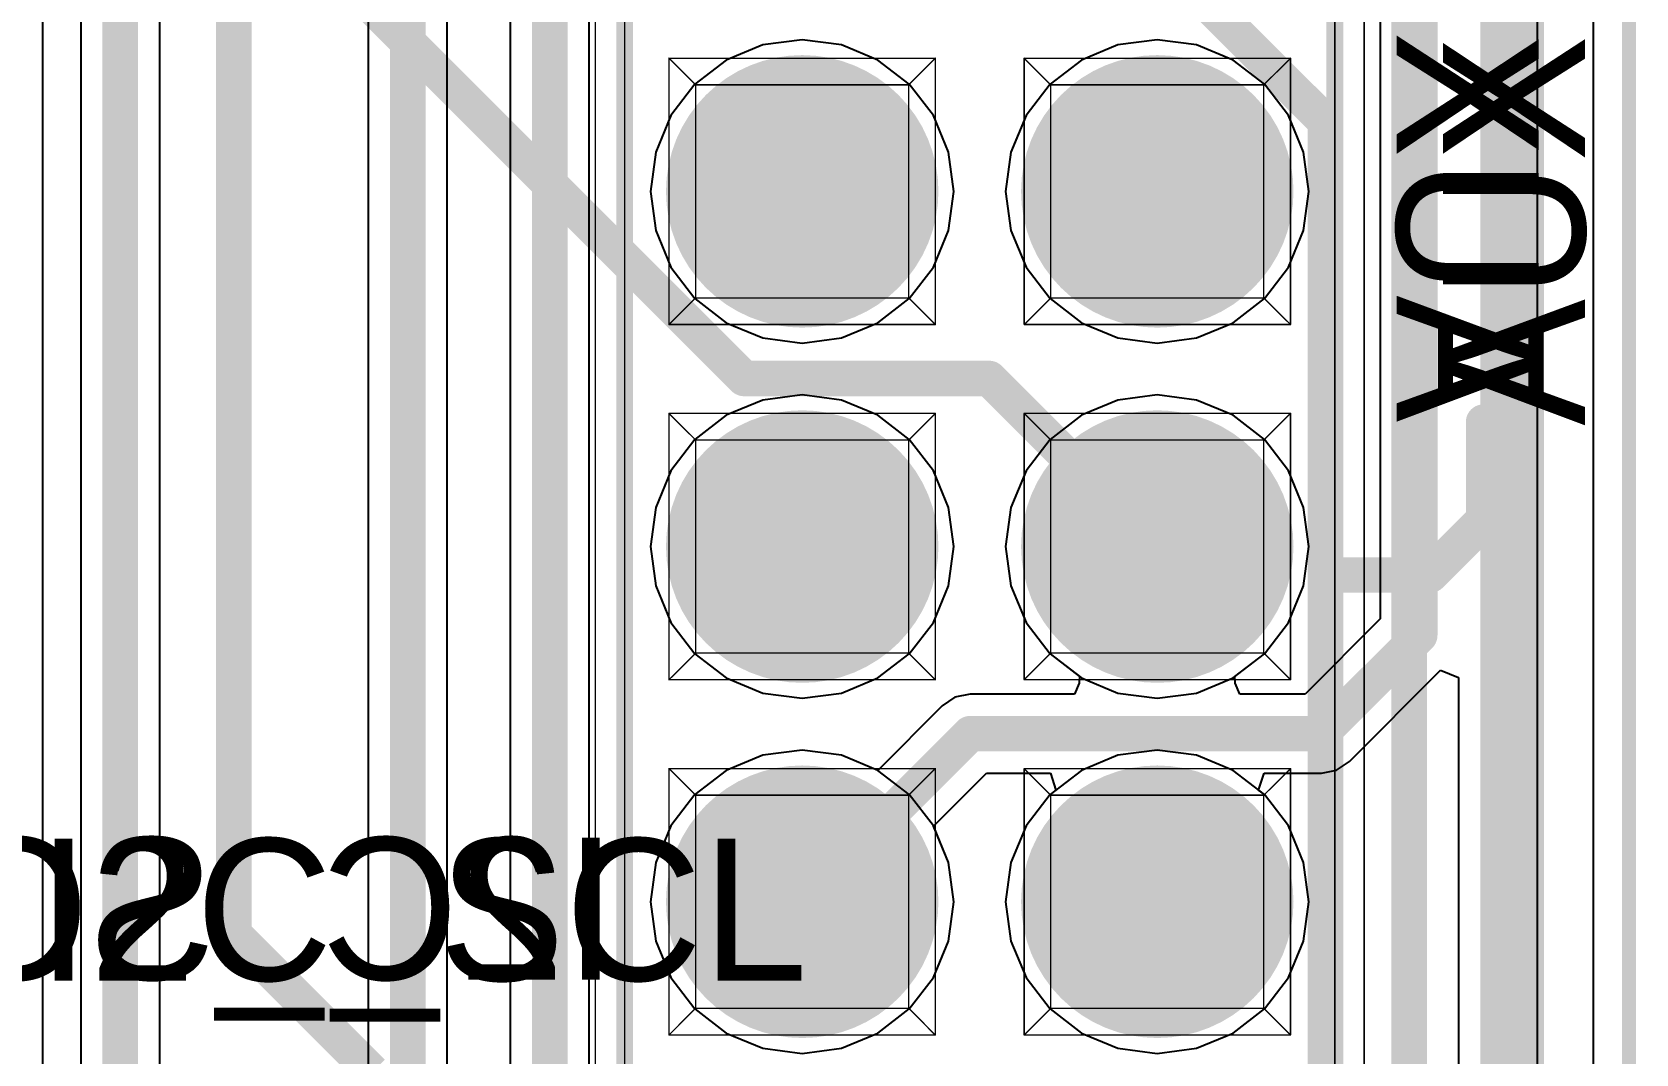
# Model space of a CAD drawing. Header units: millimetres. Extents: x 307 to 423, y 231 to 400.
# Drawn here: x 397.48 to 408.95, y 310.91 to 318.22 of the extents above; entities that cross this region are included whole.
import ezdxf

# ---------------------------------------------------------------- set-up
doc = ezdxf.new("R2010")
doc.units = ezdxf.units.MM
for name, color, linetype in [('BottomLayer', 5, 'Continuous'), ('BottomOverlay', 54, 'Continuous'), ('BottomSolder', 6, 'Continuous'), ('Mechanical1', 6, 'Continuous'), ('Mechanical14', 56, 'Continuous'), ('Mechanical16', 56, 'Continuous'), ('MidLayer1', 16, 'Continuous'), ('MidLayer2', 76, 'Continuous'), ('MultiLayer', 9, 'Continuous'), ('PadHoleLayer', 156, 'Continuous'), ('TopLayer', 1, 'Continuous'), ('TopOverlay', 2, 'Continuous'), ('TopSolder', 216, 'Continuous')]:
    doc.layers.add(name, color=color, linetype=linetype)

# ---------------------------------------------------------------- blocks, each defined once
blk = doc.blocks.new('CON_SAMTEC_TSW_135_07_X_D_467')
at = {"layer": 'BottomLayer', "const_width": 0.925}
for points in [[(-28.402, 1.27, 1), (-27.478, 1.27, 1)], [(-25.862, 1.27, 1), (-24.938, 1.27, 1)], [(-23.322, 1.27, 1), (-22.398, 1.27, 1)], [(-28.402, -1.27, 1), (-27.478, -1.27, 1)], [(-25.862, -1.27, 1), (-24.938, -1.27, 1)], [(-23.322, -1.27, 1), (-22.398, -1.27, 1)]]:
    blk.add_lwpolyline(points, format="xyb", close=True, dxfattribs=at)
at = {"layer": 'BottomSolder', "const_width": 0.975}
for points in [[(-28.427, 1.27, 1), (-27.453, 1.27, 1)], [(-25.887, 1.27, 1), (-24.913, 1.27, 1)], [(-23.347, 1.27, 1), (-22.373, 1.27, 1)], [(-28.427, -1.27, 1), (-27.453, -1.27, 1)], [(-25.887, -1.27, 1), (-24.913, -1.27, 1)], [(-23.347, -1.27, 1), (-22.373, -1.27, 1)]]:
    blk.add_lwpolyline(points, format="xyb", close=True, dxfattribs=at)
at = {"layer": 'Mechanical14', "const_width": 0.01}
for points in [[(44.45, 2.54), (-44.45, 2.54)], [(-28.892, 0.318), (-28.892, 2.223)], [(-28.702, 2.032), (-28.892, 2.223)], [(-26.988, 2.223), (-28.892, 2.223)], [(-27.178, 2.032), (-26.988, 2.223)], [(-26.988, 0.318), (-26.988, 2.223)], [(-26.352, 0.318), (-26.352, 2.223)], [(-26.162, 2.032), (-26.352, 2.223)], [(-24.448, 2.223), (-26.352, 2.223)], [(-24.638, 2.032), (-24.448, 2.223)], [(-24.448, 0.318), (-24.448, 2.223)], [(-23.812, 0.318), (-23.812, 2.223)], [(-21.907, 2.223), (-23.812, 2.223)], [(-23.622, 2.032), (-23.812, 2.223)], [(-22.098, 2.032), (-21.907, 2.223)], [(-21.907, 0.318), (-21.907, 2.223)], [(-27.178, 2.032), (-28.702, 2.032)], [(-28.702, 0.508), (-28.702, 2.032)], [(-27.178, 0.508), (-27.178, 2.032)], [(-26.162, 0.508), (-26.162, 2.032)], [(-24.638, 2.032), (-26.162, 2.032)], [(-24.638, 0.508), (-24.638, 2.032)], [(-22.098, 2.032), (-23.622, 2.032)], [(-23.622, 0.508), (-23.622, 2.032)], [(-22.098, 0.508), (-22.098, 2.032)], [(-28.892, 0.318), (-28.702, 0.508)], [(-27.178, 0.508), (-28.702, 0.508)], [(-26.988, 0.318), (-27.178, 0.508)], [(-26.352, 0.318), (-26.162, 0.508)], [(-24.638, 0.508), (-26.162, 0.508)], [(-24.448, 0.318), (-24.638, 0.508)], [(-23.812, 0.318), (-23.622, 0.508)], [(-22.098, 0.508), (-23.622, 0.508)], [(-21.907, 0.318), (-22.098, 0.508)], [(-26.988, 0.318), (-28.892, 0.318)], [(-24.448, 0.318), (-26.352, 0.318)], [(-21.907, 0.318), (-23.812, 0.318)], [(-28.892, -2.223), (-28.892, -0.318)], [(-28.702, -0.508), (-28.892, -0.318)], [(-26.988, -0.318), (-28.892, -0.318)], [(-27.178, -0.508), (-26.988, -0.318)], [(-26.988, -2.223), (-26.988, -0.318)], [(-26.352, -2.223), (-26.352, -0.318)], [(-26.162, -0.508), (-26.352, -0.318)], [(-24.448, -0.318), (-26.352, -0.318)], [(-24.638, -0.508), (-24.448, -0.318)], [(-24.448, -2.223), (-24.448, -0.318)], [(-23.812, -2.223), (-23.812, -0.318)], [(-23.622, -0.508), (-23.812, -0.318)], [(-21.907, -0.318), (-23.812, -0.318)], [(-22.098, -0.508), (-21.907, -0.318)], [(-21.907, -2.223), (-21.907, -0.318)], [(-28.702, -2.032), (-28.702, -0.508)], [(-27.178, -0.508), (-28.702, -0.508)], [(-27.178, -2.032), (-27.178, -0.508)], [(-24.638, -0.508), (-26.162, -0.508)], [(-26.162, -2.032), (-26.162, -0.508)], [(-24.638, -2.032), (-24.638, -0.508)], [(-23.622, -2.032), (-23.622, -0.508)], [(-22.098, -0.508), (-23.622, -0.508)], [(-22.098, -2.032), (-22.098, -0.508)], [(-28.892, -2.223), (-28.702, -2.032)], [(-27.178, -2.032), (-28.702, -2.032)], [(-26.988, -2.223), (-27.178, -2.032)], [(-26.352, -2.223), (-26.162, -2.032)], [(-24.638, -2.032), (-26.162, -2.032)], [(-24.448, -2.223), (-24.638, -2.032)], [(-23.812, -2.223), (-23.622, -2.032)], [(-22.098, -2.032), (-23.622, -2.032)], [(-21.907, -2.223), (-22.098, -2.032)], [(-26.988, -2.223), (-28.892, -2.223)], [(-24.448, -2.223), (-26.352, -2.223)], [(-21.907, -2.223), (-23.812, -2.223)], [(44.45, -2.54), (-44.45, -2.54)]]:
    blk.add_lwpolyline(points, dxfattribs=at)
at = {"layer": 'Mechanical14', "const_width": 0.005}
for points in [[(-28.895, 2.223, 1), (-28.89, 2.223, 1)], [(-28.895, 2.223, 1), (-28.89, 2.223, 1)], [(-28.895, 2.223, 1), (-28.89, 2.223, 1)], [(-26.99, 2.223, 1), (-26.985, 2.223, 1)], [(-26.99, 2.223, 1), (-26.985, 2.223, 1)], [(-26.99, 2.223, 1), (-26.985, 2.223, 1)], [(-26.355, 2.223, 1), (-26.35, 2.223, 1)], [(-26.355, 2.223, 1), (-26.35, 2.223, 1)], [(-26.355, 2.223, 1), (-26.35, 2.223, 1)], [(-24.45, 2.223, 1), (-24.445, 2.223, 1)], [(-24.45, 2.223, 1), (-24.445, 2.223, 1)], [(-24.45, 2.223, 1), (-24.445, 2.223, 1)], [(-23.815, 2.223, 1), (-23.81, 2.223, 1)], [(-23.815, 2.223, 1), (-23.81, 2.223, 1)], [(-23.815, 2.223, 1), (-23.81, 2.223, 1)], [(-21.91, 2.223, 1), (-21.905, 2.223, 1)], [(-21.91, 2.223, 1), (-21.905, 2.223, 1)], [(-21.91, 2.223, 1), (-21.905, 2.223, 1)], [(-28.704, 2.032, 1), (-28.7, 2.032, 1)], [(-28.704, 2.032, 1), (-28.7, 2.032, 1)], [(-28.704, 2.032, 1), (-28.7, 2.032, 1)], [(-27.18, 2.032, 1), (-27.176, 2.032, 1)], [(-27.18, 2.032, 1), (-27.176, 2.032, 1)], [(-27.18, 2.032, 1), (-27.176, 2.032, 1)], [(-26.164, 2.032, 1), (-26.16, 2.032, 1)], [(-26.164, 2.032, 1), (-26.16, 2.032, 1)], [(-26.164, 2.032, 1), (-26.16, 2.032, 1)], [(-24.64, 2.032, 1), (-24.636, 2.032, 1)], [(-24.64, 2.032, 1), (-24.636, 2.032, 1)], [(-24.64, 2.032, 1), (-24.636, 2.032, 1)], [(-23.624, 2.032, 1), (-23.62, 2.032, 1)], [(-23.624, 2.032, 1), (-23.62, 2.032, 1)], [(-23.624, 2.032, 1), (-23.62, 2.032, 1)], [(-22.1, 2.032, 1), (-22.096, 2.032, 1)], [(-22.1, 2.032, 1), (-22.096, 2.032, 1)], [(-22.1, 2.032, 1), (-22.096, 2.032, 1)], [(-28.704, 0.508, 1), (-28.7, 0.508, 1)], [(-28.704, 0.508, 1), (-28.7, 0.508, 1)], [(-28.704, 0.508, 1), (-28.7, 0.508, 1)], [(-27.18, 0.508, 1), (-27.176, 0.508, 1)], [(-27.18, 0.508, 1), (-27.176, 0.508, 1)], [(-27.18, 0.508, 1), (-27.176, 0.508, 1)], [(-26.164, 0.508, 1), (-26.16, 0.508, 1)], [(-26.164, 0.508, 1), (-26.16, 0.508, 1)], [(-26.164, 0.508, 1), (-26.16, 0.508, 1)], [(-24.64, 0.508, 1), (-24.636, 0.508, 1)], [(-24.64, 0.508, 1), (-24.636, 0.508, 1)], [(-24.64, 0.508, 1), (-24.636, 0.508, 1)], [(-23.624, 0.508, 1), (-23.62, 0.508, 1)], [(-23.624, 0.508, 1), (-23.62, 0.508, 1)], [(-23.624, 0.508, 1), (-23.62, 0.508, 1)], [(-22.1, 0.508, 1), (-22.096, 0.508, 1)], [(-22.1, 0.508, 1), (-22.096, 0.508, 1)], [(-22.1, 0.508, 1), (-22.096, 0.508, 1)], [(-28.895, 0.318, 1), (-28.89, 0.318, 1)], [(-28.895, 0.318, 1), (-28.89, 0.318, 1)], [(-28.895, 0.318, 1), (-28.89, 0.318, 1)], [(-26.99, 0.318, 1), (-26.985, 0.318, 1)], [(-26.99, 0.318, 1), (-26.985, 0.318, 1)], [(-26.99, 0.318, 1), (-26.985, 0.318, 1)], [(-26.355, 0.318, 1), (-26.35, 0.318, 1)], [(-26.355, 0.318, 1), (-26.35, 0.318, 1)], [(-26.355, 0.318, 1), (-26.35, 0.318, 1)], [(-24.45, 0.318, 1), (-24.445, 0.318, 1)], [(-24.45, 0.318, 1), (-24.445, 0.318, 1)], [(-24.45, 0.318, 1), (-24.445, 0.318, 1)], [(-23.815, 0.318, 1), (-23.81, 0.318, 1)], [(-23.815, 0.318, 1), (-23.81, 0.318, 1)], [(-23.815, 0.318, 1), (-23.81, 0.318, 1)], [(-21.91, 0.318, 1), (-21.905, 0.318, 1)], [(-21.91, 0.318, 1), (-21.905, 0.318, 1)], [(-21.91, 0.318, 1), (-21.905, 0.318, 1)], [(-28.895, -0.318, 1), (-28.89, -0.318, 1)], [(-28.895, -0.318, 1), (-28.89, -0.318, 1)], [(-28.895, -0.318, 1), (-28.89, -0.318, 1)], [(-26.99, -0.318, 1), (-26.985, -0.318, 1)], [(-26.99, -0.318, 1), (-26.985, -0.318, 1)], [(-26.99, -0.318, 1), (-26.985, -0.318, 1)], [(-26.355, -0.318, 1), (-26.35, -0.318, 1)], [(-26.355, -0.318, 1), (-26.35, -0.318, 1)], [(-26.355, -0.318, 1), (-26.35, -0.318, 1)], [(-24.45, -0.318, 1), (-24.445, -0.318, 1)], [(-24.45, -0.318, 1), (-24.445, -0.318, 1)], [(-24.45, -0.318, 1), (-24.445, -0.318, 1)], [(-23.815, -0.318, 1), (-23.81, -0.318, 1)], [(-23.815, -0.318, 1), (-23.81, -0.318, 1)], [(-23.815, -0.318, 1), (-23.81, -0.318, 1)], [(-21.91, -0.318, 1), (-21.905, -0.318, 1)], [(-21.91, -0.318, 1), (-21.905, -0.318, 1)], [(-21.91, -0.318, 1), (-21.905, -0.318, 1)], [(-28.704, -0.508, 1), (-28.7, -0.508, 1)], [(-28.704, -0.508, 1), (-28.7, -0.508, 1)], [(-28.704, -0.508, 1), (-28.7, -0.508, 1)], [(-27.18, -0.508, 1), (-27.176, -0.508, 1)], [(-27.18, -0.508, 1), (-27.176, -0.508, 1)], [(-27.18, -0.508, 1), (-27.176, -0.508, 1)], [(-26.164, -0.508, 1), (-26.16, -0.508, 1)], [(-26.164, -0.508, 1), (-26.16, -0.508, 1)], [(-26.164, -0.508, 1), (-26.16, -0.508, 1)], [(-24.64, -0.508, 1), (-24.636, -0.508, 1)], [(-24.64, -0.508, 1), (-24.636, -0.508, 1)], [(-24.64, -0.508, 1), (-24.636, -0.508, 1)], [(-23.624, -0.508, 1), (-23.62, -0.508, 1)], [(-23.624, -0.508, 1), (-23.62, -0.508, 1)], [(-23.624, -0.508, 1), (-23.62, -0.508, 1)], [(-22.1, -0.508, 1), (-22.096, -0.508, 1)], [(-22.1, -0.508, 1), (-22.096, -0.508, 1)], [(-22.1, -0.508, 1), (-22.096, -0.508, 1)], [(-28.704, -2.032, 1), (-28.7, -2.032, 1)], [(-28.704, -2.032, 1), (-28.7, -2.032, 1)], [(-28.704, -2.032, 1), (-28.7, -2.032, 1)], [(-27.18, -2.032, 1), (-27.176, -2.032, 1)], [(-27.18, -2.032, 1), (-27.176, -2.032, 1)], [(-27.18, -2.032, 1), (-27.176, -2.032, 1)], [(-26.164, -2.032, 1), (-26.16, -2.032, 1)], [(-26.164, -2.032, 1), (-26.16, -2.032, 1)], [(-26.164, -2.032, 1), (-26.16, -2.032, 1)], [(-24.64, -2.032, 1), (-24.636, -2.032, 1)], [(-24.64, -2.032, 1), (-24.636, -2.032, 1)], [(-24.64, -2.032, 1), (-24.636, -2.032, 1)], [(-23.624, -2.032, 1), (-23.62, -2.032, 1)], [(-23.624, -2.032, 1), (-23.62, -2.032, 1)], [(-23.624, -2.032, 1), (-23.62, -2.032, 1)], [(-22.1, -2.032, 1), (-22.096, -2.032, 1)], [(-22.1, -2.032, 1), (-22.096, -2.032, 1)], [(-22.1, -2.032, 1), (-22.096, -2.032, 1)], [(-28.895, -2.223, 1), (-28.89, -2.223, 1)], [(-28.895, -2.223, 1), (-28.89, -2.223, 1)], [(-28.895, -2.223, 1), (-28.89, -2.223, 1)], [(-26.99, -2.223, 1), (-26.985, -2.223, 1)], [(-26.99, -2.223, 1), (-26.985, -2.223, 1)], [(-26.99, -2.223, 1), (-26.985, -2.223, 1)], [(-26.355, -2.223, 1), (-26.35, -2.223, 1)], [(-26.355, -2.223, 1), (-26.35, -2.223, 1)], [(-26.355, -2.223, 1), (-26.35, -2.223, 1)], [(-24.45, -2.223, 1), (-24.445, -2.223, 1)], [(-24.45, -2.223, 1), (-24.445, -2.223, 1)], [(-24.45, -2.223, 1), (-24.445, -2.223, 1)], [(-23.815, -2.223, 1), (-23.81, -2.223, 1)], [(-23.815, -2.223, 1), (-23.81, -2.223, 1)], [(-23.815, -2.223, 1), (-23.81, -2.223, 1)], [(-21.91, -2.223, 1), (-21.905, -2.223, 1)], [(-21.91, -2.223, 1), (-21.905, -2.223, 1)], [(-21.91, -2.223, 1), (-21.905, -2.223, 1)]]:
    blk.add_lwpolyline(points, format="xyb", close=True, dxfattribs=at)
at = {"layer": 'Mechanical16', "const_width": 0.01}
for points in [[(44.67, 2.75), (-44.67, 2.75)], [(44.67, -2.75), (-44.67, -2.75)]]:
    blk.add_lwpolyline(points, dxfattribs=at)
at = {"layer": 'MidLayer1', "const_width": 0.925}
for points in [[(-28.402, 1.27, 1), (-27.478, 1.27, 1)], [(-25.862, 1.27, 1), (-24.938, 1.27, 1)], [(-23.322, 1.27, 1), (-22.398, 1.27, 1)], [(-28.402, -1.27, 1), (-27.478, -1.27, 1)], [(-25.862, -1.27, 1), (-24.938, -1.27, 1)], [(-23.322, -1.27, 1), (-22.398, -1.27, 1)]]:
    blk.add_lwpolyline(points, format="xyb", close=True, dxfattribs=at)
at = {"layer": 'MidLayer2', "const_width": 0.925}
for points in [[(-28.402, 1.27, 1), (-27.478, 1.27, 1)], [(-25.862, 1.27, 1), (-24.938, 1.27, 1)], [(-23.322, 1.27, 1), (-22.398, 1.27, 1)], [(-28.402, -1.27, 1), (-27.478, -1.27, 1)], [(-25.862, -1.27, 1), (-24.938, -1.27, 1)], [(-23.322, -1.27, 1), (-22.398, -1.27, 1)]]:
    blk.add_lwpolyline(points, format="xyb", close=True, dxfattribs=at)
at = {"layer": 'MultiLayer', "const_width": 0.925}
for points in [[(-28.402, 1.27, 1), (-27.478, 1.27, 1)], [(-25.862, 1.27, 1), (-24.938, 1.27, 1)], [(-23.322, 1.27, 1), (-22.398, 1.27, 1)], [(-28.402, -1.27, 1), (-27.478, -1.27, 1)], [(-25.862, -1.27, 1), (-24.938, -1.27, 1)], [(-23.322, -1.27, 1), (-22.398, -1.27, 1)]]:
    blk.add_lwpolyline(points, format="xyb", close=True, dxfattribs=at)
at = {"layer": 'PadHoleLayer', "const_width": 0.5}
for points in [[(-28.19, 1.27, 1), (-27.69, 1.27, 1)], [(-25.65, 1.27, 1), (-25.15, 1.27, 1)], [(-23.11, 1.27, 1), (-22.61, 1.27, 1)], [(-28.19, -1.27, 1), (-27.69, -1.27, 1)], [(-25.65, -1.27, 1), (-25.15, -1.27, 1)], [(-23.11, -1.27, 1), (-22.61, -1.27, 1)]]:
    blk.add_lwpolyline(points, format="xyb", close=True, dxfattribs=at)
at = {"layer": 'TopLayer', "const_width": 0.925}
for points in [[(-28.402, 1.27, 1), (-27.478, 1.27, 1)], [(-25.862, 1.27, 1), (-24.938, 1.27, 1)], [(-23.322, 1.27, 1), (-22.398, 1.27, 1)], [(-28.402, -1.27, 1), (-27.478, -1.27, 1)], [(-25.862, -1.27, 1), (-24.938, -1.27, 1)], [(-23.322, -1.27, 1), (-22.398, -1.27, 1)]]:
    blk.add_lwpolyline(points, format="xyb", close=True, dxfattribs=at)
at = {"layer": 'TopOverlay', "const_width": 0.12}
for points in [[(44.45, 2.54), (-44.45, 2.54)], [(44.45, -2.54), (-44.45, -2.54)]]:
    blk.add_lwpolyline(points, dxfattribs=at)
at = {"layer": 'TopSolder', "const_width": 0.975}
for points in [[(-28.427, 1.27, 1), (-27.453, 1.27, 1)], [(-25.887, 1.27, 1), (-24.913, 1.27, 1)], [(-23.347, 1.27, 1), (-22.373, 1.27, 1)], [(-28.427, -1.27, 1), (-27.453, -1.27, 1)], [(-25.887, -1.27, 1), (-24.913, -1.27, 1)], [(-23.347, -1.27, 1), (-22.373, -1.27, 1)]]:
    blk.add_lwpolyline(points, format="xyb", close=True, dxfattribs=at)

msp = doc.modelspace()

# ---------------------------------------------------------------- linework, layer by layer
at = {"layer": 'BottomLayer'}
for p, q in [((408.645, 362.036), (408.645, 242.463)), ((397.555, 288.56), (397.555, 320.607)), ((397.825, 320.543), (397.825, 292.951)), ((398.39, 293.068), (398.39, 320.543)), ((402.986, 318.165), (402.705, 318.128)), ((403.266, 318.128), (402.986, 318.165)), ((405.526, 318.165), (405.245, 318.128)), ((405.806, 318.128), (405.526, 318.165)), ((402.705, 318.128), (402.443, 318.02)), ((403.528, 318.02), (403.266, 318.128)), ((405.245, 318.128), (404.983, 318.02)), ((406.068, 318.02), (405.806, 318.128)), ((402.443, 318.02), (402.219, 317.847)), ((403.752, 317.847), (403.528, 318.02)), ((404.983, 318.02), (404.759, 317.847)), ((406.292, 317.847), (406.068, 318.02)), ((402.219, 317.847), (402.047, 317.623)), ((403.925, 317.623), (403.752, 317.847)), ((404.759, 317.847), (404.587, 317.623)), ((406.465, 317.623), (406.292, 317.847)), ((402.047, 317.623), (401.938, 317.361)), ((404.033, 317.361), (403.925, 317.623)), ((404.587, 317.623), (404.478, 317.361)), ((406.573, 317.361), (406.465, 317.623)), ((401.938, 317.361), (401.901, 317.081)), ((404.07, 317.081), (404.033, 317.361)), ((404.478, 317.361), (404.441, 317.081)), ((406.61, 317.081), (406.573, 317.361)), ((401.901, 317.081), (401.938, 316.8)), ((404.033, 316.8), (404.07, 317.081)), ((404.441, 317.081), (404.478, 316.8)), ((406.573, 316.8), (406.61, 317.081)), ((401.938, 316.8), (402.047, 316.539)), ((403.925, 316.539), (404.033, 316.8)), ((404.478, 316.8), (404.587, 316.539)), ((406.465, 316.539), (406.573, 316.8)), ((402.047, 316.539), (402.219, 316.314)), ((403.752, 316.314), (403.925, 316.539)), ((404.587, 316.539), (404.759, 316.314)), ((406.292, 316.314), (406.465, 316.539)), ((402.219, 316.314), (402.443, 316.142)), ((403.528, 316.142), (403.752, 316.314)), ((404.759, 316.314), (404.983, 316.142)), ((406.068, 316.142), (406.292, 316.314)), ((402.443, 316.142), (402.705, 316.033)), ((403.266, 316.033), (403.528, 316.142)), ((404.983, 316.142), (405.245, 316.033)), ((405.806, 316.033), (406.068, 316.142)), ((402.705, 316.033), (402.986, 315.996)), ((402.986, 315.996), (403.266, 316.033)), ((405.245, 316.033), (405.526, 315.996)), ((405.526, 315.996), (405.806, 316.033)), ((402.986, 315.625), (402.705, 315.588)), ((403.266, 315.588), (402.986, 315.625)), ((405.526, 315.625), (405.245, 315.588)), ((405.806, 315.588), (405.526, 315.625)), ((402.705, 315.588), (402.443, 315.48)), ((403.528, 315.48), (403.266, 315.588)), ((405.245, 315.588), (404.983, 315.48)), ((406.068, 315.48), (405.806, 315.588)), ((402.443, 315.48), (402.219, 315.307)), ((403.752, 315.307), (403.528, 315.48)), ((404.983, 315.48), (404.759, 315.307)), ((406.292, 315.307), (406.068, 315.48)), ((402.219, 315.307), (402.047, 315.083)), ((403.925, 315.083), (403.752, 315.307)), ((404.759, 315.307), (404.587, 315.083)), ((406.465, 315.083), (406.292, 315.307)), ((402.047, 315.083), (401.938, 314.821)), ((404.033, 314.821), (403.925, 315.083)), ((404.587, 315.083), (404.478, 314.821)), ((406.573, 314.821), (406.465, 315.083)), ((401.938, 314.821), (401.901, 314.541)), ((404.07, 314.541), (404.033, 314.821)), ((404.478, 314.821), (404.441, 314.541)), ((406.61, 314.541), (406.573, 314.821)), ((401.901, 314.541), (401.938, 314.26)), ((404.033, 314.26), (404.07, 314.541)), ((404.441, 314.541), (404.478, 314.26)), ((406.573, 314.26), (406.61, 314.541)), ((401.938, 314.26), (402.047, 313.999)), ((403.925, 313.999), (404.033, 314.26)), ((404.478, 314.26), (404.587, 313.999)), ((406.465, 313.999), (406.573, 314.26)), ((402.047, 313.999), (402.219, 313.774)), ((403.752, 313.774), (403.925, 313.999)), ((404.587, 313.999), (404.759, 313.774)), ((406.292, 313.774), (406.465, 313.999)), ((402.219, 313.774), (402.443, 313.602)), ((403.528, 313.602), (403.752, 313.774)), ((404.759, 313.774), (404.983, 313.602)), ((406.068, 313.602), (406.292, 313.774)), ((402.443, 313.602), (402.705, 313.493)), ((403.266, 313.493), (403.528, 313.602)), ((404.983, 313.602), (405.245, 313.493)), ((405.806, 313.493), (406.068, 313.602)), ((402.705, 313.493), (402.986, 313.456)), ((402.986, 313.456), (403.266, 313.493)), ((405.245, 313.493), (405.526, 313.456)), ((405.526, 313.456), (405.806, 313.493)), ((402.705, 313.048), (402.443, 312.94)), ((402.986, 313.085), (402.705, 313.048)), ((403.266, 313.048), (402.986, 313.085)), ((403.528, 312.94), (403.266, 313.048)), ((405.245, 313.048), (404.983, 312.94)), ((405.526, 313.085), (405.245, 313.048)), ((405.806, 313.048), (405.526, 313.085)), ((406.068, 312.94), (405.806, 313.048)), ((402.443, 312.94), (402.219, 312.767)), ((403.752, 312.767), (403.528, 312.94)), ((404.983, 312.94), (404.759, 312.767)), ((406.292, 312.767), (406.068, 312.94)), ((402.219, 312.767), (402.047, 312.543)), ((403.925, 312.543), (403.752, 312.767)), ((404.759, 312.767), (404.587, 312.543)), ((406.465, 312.543), (406.292, 312.767)), ((402.047, 312.543), (401.938, 312.281)), ((404.033, 312.281), (403.925, 312.543)), ((404.587, 312.543), (404.478, 312.281)), ((406.573, 312.281), (406.465, 312.543)), ((401.938, 312.281), (401.901, 312.001)), ((404.07, 312.001), (404.033, 312.281)), ((404.478, 312.281), (404.441, 312.001)), ((406.61, 312.001), (406.573, 312.281)), ((401.901, 312.001), (401.938, 311.72)), ((404.033, 311.72), (404.07, 312.001)), ((404.441, 312.001), (404.478, 311.72)), ((406.573, 311.72), (406.61, 312.001)), ((401.938, 311.72), (402.047, 311.459)), ((403.925, 311.459), (404.033, 311.72)), ((404.478, 311.72), (404.587, 311.459)), ((406.465, 311.459), (406.573, 311.72)), ((402.047, 311.459), (402.219, 311.234)), ((403.752, 311.234), (403.925, 311.459)), ((404.587, 311.459), (404.759, 311.234)), ((406.292, 311.234), (406.465, 311.459)), ((402.219, 311.234), (402.443, 311.062)), ((403.528, 311.062), (403.752, 311.234)), ((404.759, 311.234), (404.983, 311.062)), ((406.068, 311.062), (406.292, 311.234)), ((402.443, 311.062), (402.705, 310.953)), ((403.266, 310.953), (403.528, 311.062)), ((404.983, 311.062), (405.245, 310.953)), ((405.806, 310.953), (406.068, 311.062)), ((402.705, 310.953), (402.986, 310.916)), ((402.986, 310.916), (403.266, 310.953)), ((405.245, 310.953), (405.526, 310.916)), ((405.526, 310.916), (405.806, 310.953))]:
    msp.add_line(p, q, dxfattribs=at)
at = {"layer": 'BottomLayer', "const_width": 0.254}
msp.add_lwpolyline([(398.107, 292.951), (398.107, 321.069)], dxfattribs=at)
at = {"layer": 'BottomOverlay', "const_width": 0.254}
for points in [[(407.861, 314.72), (407.861, 315.431)], [(407.48, 314.338), (407.861, 314.719)], [(407.861, 314.719), (407.861, 314.72)], [(406.794, 314.338), (407.48, 314.338)]]:
    msp.add_lwpolyline(points, dxfattribs=at)
at = {"layer": 'BottomOverlay', "const_width": 0.127}
for points in [[(407.797, 315.431, 1), (407.924, 315.431, 1)], [(407.797, 314.72, 1), (407.924, 314.72, 1)], [(407.797, 314.72, 1), (407.924, 314.72, 1)], [(407.797, 314.719, 1), (407.924, 314.719, 1)], [(407.797, 314.719, 1), (407.924, 314.719, 1)], [(406.731, 314.338, 1), (406.858, 314.338, 1)], [(407.416, 314.338, 1), (407.543, 314.338, 1)], [(407.416, 314.338, 1), (407.543, 314.338, 1)]]:
    msp.add_lwpolyline(points, format="xyb", close=True, dxfattribs=at)
at = {"layer": 'Mechanical1', "const_width": 0.1}
msp.add_lwpolyline([(408.9, 242.463), (408.9, 362.036)], dxfattribs=at)
at = {"layer": 'MidLayer1'}
for p, q in [((408.645, 362.036), (408.645, 242.463)), ((402.986, 318.165), (402.705, 318.128)), ((403.266, 318.128), (402.986, 318.165)), ((405.526, 318.165), (405.245, 318.128)), ((405.806, 318.128), (405.526, 318.165)), ((402.705, 318.128), (402.443, 318.02)), ((403.528, 318.02), (403.266, 318.128)), ((405.245, 318.128), (404.983, 318.02)), ((406.068, 318.02), (405.806, 318.128)), ((402.443, 318.02), (402.219, 317.847)), ((403.752, 317.847), (403.528, 318.02)), ((404.983, 318.02), (404.759, 317.847)), ((406.292, 317.847), (406.068, 318.02)), ((402.219, 317.847), (402.047, 317.623)), ((403.925, 317.623), (403.752, 317.847)), ((404.759, 317.847), (404.587, 317.623)), ((406.465, 317.623), (406.292, 317.847)), ((402.047, 317.623), (401.938, 317.361)), ((404.033, 317.361), (403.925, 317.623)), ((404.587, 317.623), (404.478, 317.361)), ((406.573, 317.361), (406.465, 317.623)), ((401.938, 317.361), (401.901, 317.081)), ((404.07, 317.081), (404.033, 317.361)), ((404.478, 317.361), (404.441, 317.081)), ((406.61, 317.081), (406.573, 317.361)), ((401.901, 317.081), (401.938, 316.8)), ((404.033, 316.8), (404.07, 317.081)), ((404.441, 317.081), (404.478, 316.8)), ((406.573, 316.8), (406.61, 317.081)), ((401.938, 316.8), (402.047, 316.539)), ((403.925, 316.539), (404.033, 316.8)), ((404.478, 316.8), (404.587, 316.539)), ((406.465, 316.539), (406.573, 316.8)), ((402.047, 316.539), (402.219, 316.314)), ((403.752, 316.314), (403.925, 316.539)), ((404.587, 316.539), (404.759, 316.314)), ((406.292, 316.314), (406.465, 316.539)), ((402.219, 316.314), (402.443, 316.142)), ((403.528, 316.142), (403.752, 316.314)), ((404.759, 316.314), (404.983, 316.142)), ((406.068, 316.142), (406.292, 316.314)), ((402.443, 316.142), (402.705, 316.033)), ((403.266, 316.033), (403.528, 316.142)), ((404.983, 316.142), (405.245, 316.033)), ((405.806, 316.033), (406.068, 316.142)), ((402.705, 316.033), (402.986, 315.996)), ((402.986, 315.996), (403.266, 316.033)), ((405.245, 316.033), (405.526, 315.996)), ((405.526, 315.996), (405.806, 316.033)), ((402.986, 315.625), (402.705, 315.588)), ((403.266, 315.588), (402.986, 315.625)), ((405.526, 315.625), (405.245, 315.588)), ((405.806, 315.588), (405.526, 315.625)), ((402.705, 315.588), (402.443, 315.48)), ((403.528, 315.48), (403.266, 315.588)), ((405.245, 315.588), (404.983, 315.48)), ((406.068, 315.48), (405.806, 315.588)), ((402.443, 315.48), (402.219, 315.307)), ((403.752, 315.307), (403.528, 315.48)), ((404.983, 315.48), (404.759, 315.307)), ((406.292, 315.307), (406.068, 315.48)), ((402.219, 315.307), (402.047, 315.083)), ((403.925, 315.083), (403.752, 315.307)), ((404.759, 315.307), (404.587, 315.083)), ((406.465, 315.083), (406.292, 315.307)), ((402.047, 315.083), (401.938, 314.821)), ((404.033, 314.821), (403.925, 315.083)), ((404.587, 315.083), (404.478, 314.821)), ((406.573, 314.821), (406.465, 315.083)), ((401.938, 314.821), (401.901, 314.541)), ((404.07, 314.541), (404.033, 314.821)), ((404.478, 314.821), (404.441, 314.541)), ((406.61, 314.541), (406.573, 314.821)), ((401.901, 314.541), (401.938, 314.26)), ((404.033, 314.26), (404.07, 314.541)), ((404.441, 314.541), (404.478, 314.26)), ((406.573, 314.26), (406.61, 314.541)), ((401.938, 314.26), (402.047, 313.999)), ((403.925, 313.999), (404.033, 314.26)), ((404.478, 314.26), (404.587, 313.999)), ((406.465, 313.999), (406.573, 314.26)), ((402.047, 313.999), (402.219, 313.774)), ((403.752, 313.774), (403.925, 313.999)), ((404.587, 313.999), (404.759, 313.774)), ((406.292, 313.774), (406.465, 313.999)), ((402.219, 313.774), (402.443, 313.602)), ((403.528, 313.602), (403.752, 313.774)), ((404.759, 313.774), (404.983, 313.602)), ((406.068, 313.602), (406.292, 313.774)), ((402.443, 313.602), (402.705, 313.493)), ((403.266, 313.493), (403.528, 313.602)), ((404.983, 313.602), (405.245, 313.493)), ((405.806, 313.493), (406.068, 313.602)), ((402.705, 313.493), (402.986, 313.456)), ((402.986, 313.456), (403.266, 313.493)), ((405.245, 313.493), (405.526, 313.456)), ((405.526, 313.456), (405.806, 313.493)), ((402.705, 313.048), (402.443, 312.94)), ((402.986, 313.085), (402.705, 313.048)), ((403.266, 313.048), (402.986, 313.085)), ((403.528, 312.94), (403.266, 313.048)), ((405.245, 313.048), (404.983, 312.94)), ((405.526, 313.085), (405.245, 313.048)), ((405.806, 313.048), (405.526, 313.085)), ((406.068, 312.94), (405.806, 313.048)), ((402.443, 312.94), (402.219, 312.767)), ((403.752, 312.767), (403.528, 312.94)), ((404.983, 312.94), (404.759, 312.767)), ((406.292, 312.767), (406.068, 312.94)), ((402.219, 312.767), (402.047, 312.543)), ((403.925, 312.543), (403.752, 312.767)), ((404.759, 312.767), (404.587, 312.543)), ((406.465, 312.543), (406.292, 312.767)), ((402.047, 312.543), (401.938, 312.281)), ((404.033, 312.281), (403.925, 312.543)), ((404.587, 312.543), (404.478, 312.281)), ((406.573, 312.281), (406.465, 312.543)), ((401.938, 312.281), (401.901, 312.001)), ((404.07, 312.001), (404.033, 312.281)), ((404.478, 312.281), (404.441, 312.001)), ((406.61, 312.001), (406.573, 312.281)), ((401.901, 312.001), (401.938, 311.72)), ((404.033, 311.72), (404.07, 312.001)), ((404.441, 312.001), (404.478, 311.72)), ((406.573, 311.72), (406.61, 312.001)), ((401.938, 311.72), (402.047, 311.459)), ((403.925, 311.459), (404.033, 311.72)), ((404.478, 311.72), (404.587, 311.459)), ((406.465, 311.459), (406.573, 311.72)), ((402.047, 311.459), (402.219, 311.234)), ((403.752, 311.234), (403.925, 311.459)), ((404.587, 311.459), (404.759, 311.234)), ((406.292, 311.234), (406.465, 311.459)), ((402.219, 311.234), (402.443, 311.062)), ((403.528, 311.062), (403.752, 311.234)), ((404.759, 311.234), (404.983, 311.062)), ((406.068, 311.062), (406.292, 311.234)), ((402.443, 311.062), (402.705, 310.953)), ((403.266, 310.953), (403.528, 311.062)), ((404.983, 311.062), (405.245, 310.953)), ((405.806, 310.953), (406.068, 311.062)), ((402.705, 310.953), (402.986, 310.916)), ((402.986, 310.916), (403.266, 310.953)), ((405.245, 310.953), (405.526, 310.916)), ((405.526, 310.916), (405.806, 310.953))]:
    msp.add_line(p, q, dxfattribs=at)
at = {"layer": 'MidLayer2', "const_width": 0.254}
for points in [[(408.166, 244.336), (408.166, 326.302)], [(398.92, 311.773), (398.92, 325.997)], [(407.328, 320.256), (407.328, 283.492)], [(399.682, 318.631), (402.57, 315.743)], [(405.904, 318.402), (406.728, 317.579)], [(406.728, 306.423), (406.728, 317.579)], [(402.57, 315.743), (404.324, 315.743)], [(404.324, 315.743), (405.526, 314.541)], [(398.92, 311.773), (399.911, 310.782)]]:
    msp.add_lwpolyline(points, dxfattribs=at)
at = {"layer": 'MidLayer2', "const_width": 0.127}
for points in [[(406.664, 317.579, 1), (406.791, 317.579, 1)], [(406.664, 317.579, 1), (406.791, 317.579, 1)], [(402.507, 315.743, 1), (402.634, 315.743, 1)], [(402.507, 315.743, 1), (402.634, 315.743, 1)], [(404.26, 315.743, 1), (404.387, 315.743, 1)], [(404.26, 315.743, 1), (404.387, 315.743, 1)], [(405.462, 314.541, 1), (405.589, 314.541, 1)], [(398.857, 311.773, 1), (398.984, 311.773, 1)], [(398.857, 311.773, 1), (398.984, 311.773, 1)]]:
    msp.add_lwpolyline(points, format="xyb", close=True, dxfattribs=at)
at = {"layer": 'TopLayer'}
for p, q in [((408.645, 362.036), (408.645, 242.463)), ((408.245, 242.99), (408.245, 349.953)), ((399.882, 324.574), (399.882, 288.369)), ((400.447, 288.252), (400.447, 324.457)), ((407.121, 324.112), (407.121, 314.023)), ((400.898, 322.648), (400.898, 287.328)), ((401.463, 287.211), (401.463, 322.531)), ((402.986, 318.165), (402.705, 318.128)), ((403.266, 318.128), (402.986, 318.165)), ((405.526, 318.165), (405.245, 318.128)), ((405.806, 318.128), (405.526, 318.165)), ((402.705, 318.128), (402.443, 318.02)), ((403.528, 318.02), (403.266, 318.128)), ((405.245, 318.128), (404.983, 318.02)), ((406.068, 318.02), (405.806, 318.128)), ((402.443, 318.02), (402.219, 317.847)), ((403.752, 317.847), (403.528, 318.02)), ((404.983, 318.02), (404.759, 317.847)), ((406.292, 317.847), (406.068, 318.02)), ((402.219, 317.847), (402.047, 317.623)), ((403.925, 317.623), (403.752, 317.847)), ((404.759, 317.847), (404.587, 317.623)), ((406.465, 317.623), (406.292, 317.847)), ((402.047, 317.623), (401.938, 317.361)), ((404.033, 317.361), (403.925, 317.623)), ((404.587, 317.623), (404.478, 317.361)), ((406.573, 317.361), (406.465, 317.623)), ((401.938, 317.361), (401.901, 317.081)), ((404.07, 317.081), (404.033, 317.361)), ((404.478, 317.361), (404.441, 317.081)), ((406.61, 317.081), (406.573, 317.361)), ((401.901, 317.081), (401.938, 316.8)), ((404.033, 316.8), (404.07, 317.081)), ((404.441, 317.081), (404.478, 316.8)), ((406.573, 316.8), (406.61, 317.081)), ((401.938, 316.8), (402.047, 316.539)), ((403.925, 316.539), (404.033, 316.8)), ((404.478, 316.8), (404.587, 316.539)), ((406.465, 316.539), (406.573, 316.8)), ((402.047, 316.539), (402.219, 316.314)), ((403.752, 316.314), (403.925, 316.539)), ((404.587, 316.539), (404.759, 316.314)), ((406.292, 316.314), (406.465, 316.539)), ((402.219, 316.314), (402.443, 316.142)), ((403.528, 316.142), (403.752, 316.314)), ((404.759, 316.314), (404.983, 316.142)), ((406.068, 316.142), (406.292, 316.314)), ((402.443, 316.142), (402.705, 316.033)), ((403.266, 316.033), (403.528, 316.142)), ((404.983, 316.142), (405.245, 316.033)), ((405.806, 316.033), (406.068, 316.142)), ((402.705, 316.033), (402.986, 315.996)), ((402.986, 315.996), (403.266, 316.033)), ((405.245, 316.033), (405.526, 315.996)), ((405.526, 315.996), (405.806, 316.033)), ((402.986, 315.625), (402.705, 315.588)), ((403.266, 315.588), (402.986, 315.625)), ((405.526, 315.625), (405.245, 315.588)), ((405.806, 315.588), (405.526, 315.625)), ((402.705, 315.588), (402.443, 315.48)), ((403.528, 315.48), (403.266, 315.588)), ((405.245, 315.588), (404.983, 315.48)), ((406.068, 315.48), (405.806, 315.588)), ((402.443, 315.48), (402.219, 315.307)), ((403.752, 315.307), (403.528, 315.48)), ((404.983, 315.48), (404.759, 315.307)), ((406.292, 315.307), (406.068, 315.48)), ((402.219, 315.307), (402.047, 315.083)), ((403.925, 315.083), (403.752, 315.307)), ((404.759, 315.307), (404.587, 315.083)), ((406.465, 315.083), (406.292, 315.307)), ((402.047, 315.083), (401.938, 314.821)), ((404.033, 314.821), (403.925, 315.083)), ((404.587, 315.083), (404.478, 314.821)), ((406.573, 314.821), (406.465, 315.083)), ((401.938, 314.821), (401.901, 314.541)), ((404.07, 314.541), (404.033, 314.821)), ((404.478, 314.821), (404.441, 314.541)), ((406.61, 314.541), (406.573, 314.821)), ((401.901, 314.541), (401.938, 314.26)), ((404.033, 314.26), (404.07, 314.541)), ((404.441, 314.541), (404.478, 314.26)), ((406.573, 314.26), (406.61, 314.541)), ((401.938, 314.26), (402.047, 313.999)), ((403.925, 313.999), (404.033, 314.26)), ((404.478, 314.26), (404.587, 313.999)), ((406.465, 313.999), (406.573, 314.26)), ((407.121, 314.023), (406.583, 313.485)), ((402.047, 313.999), (402.219, 313.774)), ((403.752, 313.774), (403.925, 313.999)), ((404.587, 313.999), (404.759, 313.774)), ((406.292, 313.774), (406.465, 313.999)), ((402.219, 313.774), (402.443, 313.602)), ((403.528, 313.602), (403.752, 313.774)), ((404.759, 313.774), (404.97, 313.612)), ((406.081, 313.612), (406.292, 313.774)), ((402.443, 313.602), (402.705, 313.493)), ((403.266, 313.493), (403.528, 313.602)), ((404.968, 313.565), (404.934, 313.485)), ((404.97, 313.612), (404.968, 313.565)), ((406.083, 313.565), (406.081, 313.612)), ((406.117, 313.485), (406.083, 313.565)), ((406.9, 313.003), (407.553, 313.656)), ((407.553, 313.656), (407.68, 313.604)), ((407.68, 313.604), (407.68, 291.051)), ((402.705, 313.493), (402.986, 313.456)), ((402.986, 313.456), (403.266, 313.493)), ((404.079, 313.464), (403.988, 313.402)), ((404.188, 313.485), (404.079, 313.464)), ((404.934, 313.485), (404.188, 313.485)), ((406.583, 313.485), (406.117, 313.485)), ((403.988, 313.402), (403.526, 312.94)), ((403.988, 313.402), (403.988, 313.402)), ((402.705, 313.048), (402.443, 312.94)), ((402.986, 313.085), (402.705, 313.048)), ((403.266, 313.048), (402.986, 313.085)), ((403.526, 312.94), (403.266, 313.048)), ((406.808, 312.942), (406.9, 313.003)), ((402.443, 312.94), (402.219, 312.767)), ((403.925, 312.541), (404.305, 312.92)), ((404.305, 312.92), (404.761, 312.92)), ((404.761, 312.92), (404.801, 312.8)), ((406.25, 312.8), (406.291, 312.92)), ((406.291, 312.92), (406.7, 312.92)), ((406.7, 312.92), (406.808, 312.942)), ((406.7, 312.92), (406.7, 312.92)), ((402.219, 312.767), (402.047, 312.543)), ((404.759, 312.767), (404.587, 312.543)), ((404.801, 312.8), (404.759, 312.767)), ((406.292, 312.767), (406.25, 312.8)), ((406.465, 312.543), (406.292, 312.767)), ((402.047, 312.543), (401.938, 312.281)), ((404.033, 312.281), (403.925, 312.541)), ((404.587, 312.543), (404.478, 312.281)), ((406.573, 312.281), (406.465, 312.543)), ((401.938, 312.281), (401.901, 312.001)), ((404.07, 312.001), (404.033, 312.281)), ((404.478, 312.281), (404.441, 312.001)), ((406.61, 312.001), (406.573, 312.281)), ((401.901, 312.001), (401.938, 311.72)), ((404.033, 311.72), (404.07, 312.001)), ((404.441, 312.001), (404.478, 311.72)), ((406.573, 311.72), (406.61, 312.001)), ((401.938, 311.72), (402.047, 311.459)), ((403.925, 311.459), (404.033, 311.72)), ((404.478, 311.72), (404.587, 311.459)), ((406.465, 311.459), (406.573, 311.72)), ((402.047, 311.459), (402.219, 311.234)), ((403.752, 311.234), (403.925, 311.459)), ((404.587, 311.459), (404.759, 311.234)), ((406.292, 311.234), (406.465, 311.459)), ((402.219, 311.234), (402.443, 311.062)), ((403.528, 311.062), (403.752, 311.234)), ((404.759, 311.234), (404.983, 311.062)), ((406.068, 311.062), (406.292, 311.234)), ((402.443, 311.062), (402.705, 310.953)), ((403.266, 310.953), (403.528, 311.062)), ((404.983, 311.062), (405.245, 310.953)), ((405.806, 310.953), (406.068, 311.062)), ((402.705, 310.953), (402.986, 310.916)), ((402.986, 310.916), (403.266, 310.953)), ((405.245, 310.953), (405.526, 310.916)), ((405.526, 310.916), (405.806, 310.953))]:
    msp.add_line(p, q, dxfattribs=at)
at = {"layer": 'TopLayer', "const_width": 0.254}
for points in [[(407.963, 349.953), (407.963, 242.99)], [(407.404, 313.906), (407.404, 349.853)], [(400.165, 288.252), (400.165, 324.574)], [(401.181, 287.211), (401.181, 322.648)], [(406.7, 313.203), (407.404, 313.906)], [(402.986, 312.001), (404.188, 313.203)], [(404.188, 313.203), (406.7, 313.203)]]:
    msp.add_lwpolyline(points, dxfattribs=at)
at = {"layer": 'TopLayer', "const_width": 0.127}
for points in [[(407.34, 313.906, 1), (407.467, 313.906, 1)], [(407.34, 313.906, 1), (407.467, 313.906, 1)], [(404.124, 313.203, 1), (404.251, 313.203, 1)], [(404.124, 313.203, 1), (404.251, 313.203, 1)], [(406.637, 313.203, 1), (406.764, 313.203, 1)], [(406.637, 313.203, 1), (406.764, 313.203, 1)], [(402.922, 312.001, 1), (403.049, 312.001, 1)]]:
    msp.add_lwpolyline(points, format="xyb", close=True, dxfattribs=at)
at = {"layer": 'TopOverlay', "const_width": 0.254}
for points in [[(407.963, 314.835), (407.963, 315.405)], [(407.466, 314.338), (407.963, 314.835)], [(406.897, 314.338), (407.466, 314.338)]]:
    msp.add_lwpolyline(points, dxfattribs=at)
at = {"layer": 'TopOverlay', "const_width": 0.127}
for points in [[(407.899, 315.405, 1), (408.026, 315.405, 1)], [(407.899, 314.835, 1), (408.026, 314.835, 1)], [(407.899, 314.835, 1), (408.026, 314.835, 1)], [(406.834, 314.338, 1), (406.961, 314.338, 1)], [(407.403, 314.338, 1), (407.53, 314.338, 1)], [(407.403, 314.338, 1), (407.53, 314.338, 1)]]:
    msp.add_lwpolyline(points, format="xyb", close=True, dxfattribs=at)

# ---------------------------------------------------------------- block references
at = {"rotation": 270}
msp.add_blockref('CON_SAMTEC_TSW_135_07_X_D_467', (404.256, 289.141), dxfattribs=at)

# ---------------------------------------------------------------- texts
at = {"layer": 'BottomOverlay', "text_generation_flag": 2}
for s, rotation, p in [('AUX1', 270, (407.238, 315.431)), ('I2C_SCL', 360, (401.663, 311.444))]:
    msp.add_text(s, height=1.016, rotation=rotation, dxfattribs=at).set_placement(p)
at = {"layer": 'TopOverlay'}
for s, rotation, p in [('AUX1', 90, (408.586, 315.405)), ('I2C_SCL', 360, (397.513, 311.437))]:
    msp.add_text(s, height=1.016, rotation=rotation, dxfattribs=at).set_placement(p)

doc.saveas('drawing.dxf')
